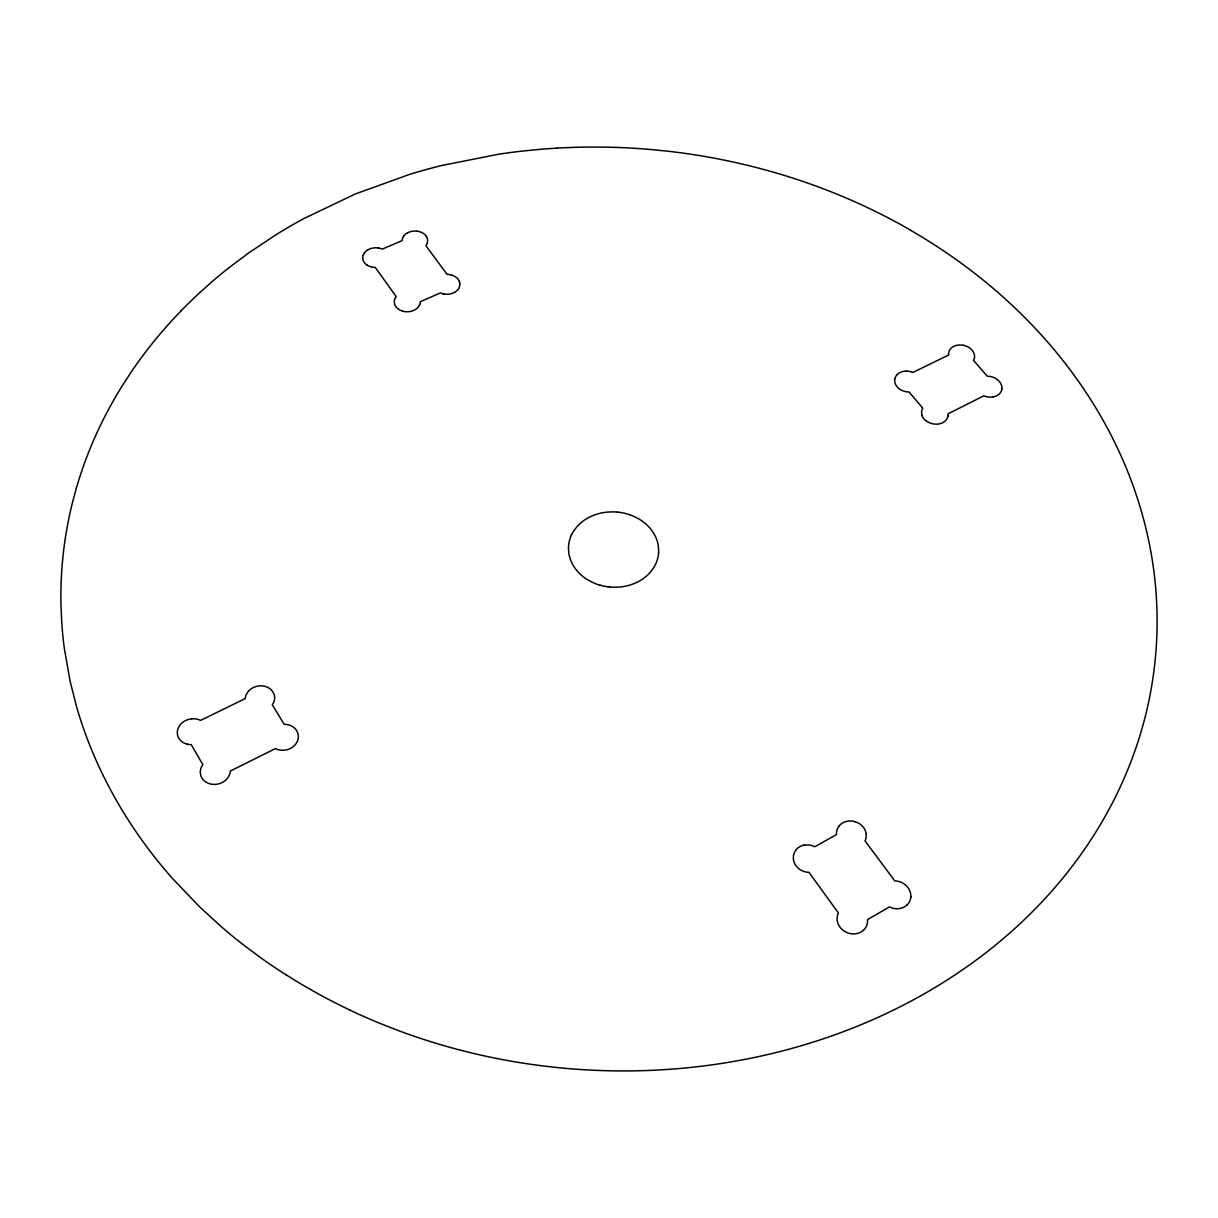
<?xml version="1.0" encoding="UTF-8"?>
<svg xmlns="http://www.w3.org/2000/svg" width="1218" height="1218" viewBox="0 0 1218 1218"><rect width="100%" height="100%" fill="white"/><g stroke="black" fill="none" stroke-linecap="round" stroke-linejoin="round"><path stroke-width="1.5" d="M910.82 896.798L910.775 894.621A12.865 11.388 23.2 0 0 910.668 893.89A16.123 14.296 23.1 0 0 910.531 893.159A13.413 11.875 23.2 0 0 910.348 892.444A13.489 11.952 23.2 0 0 910.12 891.728A13.611 12.058 23.2 0 0 909.663 890.556A13.824 12.256 23.2 0 0 909.222 889.642L908.978 889.201A14.022 12.424 23.1 0 0 908.582 888.546L908.293 888.105A17.554 15.575 23.1 0 0 907.517 887.069L907.349 886.871A18.468 16.382 23.1 0 0 906.649 886.095L906.466 885.912A16.885 14.966 23.1 0 0 905.69 885.181A13.687 12.119 23.1 0 0 904.67 884.344A13.489 11.936 23.1 0 0 904.015 883.887A16.504 14.631 23.1 0 0 903.345 883.446A13.063 11.571 23.1 0 0 902.66 883.05A15.514 13.748 23.1 0 0 901.701 882.548L900.97 882.228A16.017 14.19 23.1 0 0 900.224 881.939L899.721 881.756A18.27 16.199 23.2 0 0 899.219 881.604A15.804 14.007 23.1 0 0 898.442 881.39A15.271 13.535 23.1 0 0 897.407 881.162L897.133 881.116A15.058 13.352 23.1 0 0 895.824 880.949L895.565 880.934A15.514 13.748 23.1 0 0 894.773 880.888L865.008 840.877A16.093 14.19 19 0 0 865.389 840.039A14.753 13.002 19.1 0 0 865.785 838.943L865.846 838.715A15.027 13.246 19 0 0 866.059 837.817A17.372 15.316 18.9 0 0 866.181 837.131A18.3 16.123 18.9 0 0 866.242 836.431L866.211 834.315M658.573 553.002L658.512 553.657A44.609 37.21 4.4 0 1 658.268 555.621L658.162 556.261A47.441 39.555 4.3 0 1 657.568 558.849A47.441 39.555 4.3 0 1 656.776 561.376A45.233 37.728 4.4 0 1 655.756 563.843L655.482 564.452A46.573 38.839 4.3 0 1 653.853 567.436L650.625 571.897A44.518 37.134 4.4 0 1 649.224 573.465A41.382 34.53 4.5 0 1 647.717 574.957A44.624 37.225 4.4 0 1 642.647 579.022L640.15 580.605A44.579 37.179 4.4 0 1 634.776 583.3L631.929 584.396A44.64 37.225 4.4 0 1 625.184 586.239A41.397 34.546 4.4 0 1 622.87 586.634L622.094 586.756A44.503 37.119 4.4 0 1 619.734 587.015L614.176 587.243A46.573 38.824 4.4 0 1 610.203 587.046L609.411 586.969M1001.896 388.649L1001.881 388.831A13.154 10.17 14.1 0 1 1001.775 389.547A13.703 10.597 14.1 0 1 1001.653 390.064A15.727 12.165 14.1 0 1 1001.546 390.415L1000.891 391.891A11.084 8.572 14.2 0 1 1000.617 392.363A11.388 8.8 14.2 0 1 1000.298 392.805A14.007 10.825 14.1 0 1 999.948 393.247A11.632 8.998 14.2 0 1 999.567 393.658A11.723 9.074 14.2 0 1 998.867 394.312A11.921 9.211 14.2 0 1 998.258 394.799L998.105 394.906A15.895 12.287 14.1 0 1 997.435 395.332L997.253 395.439A15.134 11.708 14.1 0 1 996.354 395.911L995.959 396.063A12.089 9.348 14.2 0 1 995.38 396.292L994.984 396.429A11.952 9.257 14.2 0 1 993.172 396.87M947.954 415.719L947.969 415.536A13.063 10.246 13.2 0 0 948.015 414.622L948.015 414.44A13.489 10.581 13.2 0 0 947.985 413.876L983.9 395.789A14.174 10.962 14.1 0 0 984.753 396.124A12.956 10.033 14.1 0 0 985.864 396.474L986.078 396.535A13.2 10.216 14.1 0 0 986.991 396.764A14.951 11.571 14.1 0 0 987.433 396.855A14.114 10.916 14.1 0 0 988.346 396.992L990.417 397.129A11.206 8.678 14.2 0 0 991.087 397.114A11.267 8.709 14.2 0 0 991.772 397.068A11.556 8.937 14.2 0 0 992.426 396.992A11.617 8.998 14.2 0 0 993.081 396.901M427.046 243.6L426.97 243.752A15.864 12.028 -1.1 0 1 426.574 244.544L426.467 244.696A15.484 11.754 -1.1 0 1 426.178 245.168A12.134 9.211 -1.1 0 1 425.843 245.61L447.067 274.385A12.271 9.455 -0.5 0 1 447.965 274.415M571.714 534.55L572.018 533.956A46.589 38.854 4.5 0 1 573.693 531.033L576.997 526.663A44.518 37.119 4.4 0 1 578.413 525.141A41.336 34.454 4.3 0 1 579.935 523.679A44.624 37.21 4.4 0 1 585.005 519.736L587.487 518.213A44.564 37.164 4.4 0 1 592.816 515.625L595.632 514.575A44.624 37.21 4.4 0 1 602.255 512.824A41.321 34.439 4.4 0 1 604.524 512.443L605.3 512.336A44.503 37.103 4.4 0 1 607.599 512.078L613.035 511.88A46.604 38.869 4.4 0 1 616.932 512.062L617.709 512.139M458.607 288.559L458.303 289.031A22.335 17.174 -0.7 0 1 457.968 289.473M419.022 305.962L418.718 306.434A22.503 17.372 -1.7 0 1 418.368 306.89M403.432 236.551L403.737 236.094A22.107 16.793 -0.9 0 1 404.071 235.668M364.091 253.374L364.41 252.918A22.274 16.991 -1.9 0 1 364.745 252.476M454.634 292.305L453.705 292.792A17.509 13.474 -0.5 0 1 453.111 293.051L451.68 293.568A14.494 11.16 -0.5 0 1 450.827 293.812L450.614 293.858A14.098 10.855 -0.5 0 1 449.746 294.04L449.518 294.071A21.711 16.687 -0.5 0 1 448.848 294.162L448.178 294.238A13.322 10.246 -0.5 0 1 447.493 294.269A10.566 8.145 -0.5 0 1 446.823 294.284L445.925 294.254A17.235 13.261 -0.4 0 1 445.012 294.177M906.466 371.109L908.521 371.246A16.032 12.5 12.1 0 1 909.191 371.338A15.21 11.86 12.1 0 1 909.876 371.475A13.154 10.262 12.1 0 1 910.714 371.749M373.896 267.336L373.667 267.305A10.962 8.359 -2.1 0 1 372.784 267.199L372.571 267.168A13.855 10.551 -2.1 0 1 371.916 267.046A12.987 9.896 -2.1 0 1 371.277 266.894M448.407 274.446L448.635 274.461A11.008 8.465 -0.4 0 1 449.518 274.583L449.746 274.613A13.916 10.718 -0.5 0 1 450.401 274.735A13.048 10.048 -0.5 0 1 451.041 274.887M620.023 512.428L620.784 512.534A47.472 39.6 4.4 0 1 623.844 513.113A47.472 39.6 4.4 0 1 626.859 513.859A45.233 37.728 4.4 0 1 629.752 514.666M607.051 586.68L606.26 586.558A47.411 39.524 4.4 0 1 603.138 585.965A47.411 39.524 4.4 0 1 600.078 585.188M910.775 371.688L910.988 371.749A12.911 10.064 12.1 0 1 912.084 372.099A14.098 10.992 12.1 0 1 912.937 372.419L948.67 354.986A12.195 9.379 13.1 0 1 948.609 354.271L948.609 354.088A12.835 9.866 13.1 0 1 948.655 353.205L948.67 353.037A13.017 10.003 13.1 0 1 948.792 352.337A13.459 10.353 13.1 0 1 948.929 351.819A15.56 11.967 13.2 0 1 949.035 351.484L949.157 351.165A13.657 10.49 13.1 0 1 949.355 350.677L949.614 350.19A13.246 10.186 13.1 0 1 949.979 349.581A11.145 8.572 13.1 0 1 950.299 349.14A14.068 10.825 13.1 0 1 950.649 348.729A11.495 8.83 13.1 0 1 951.669 347.754A14.388 11.069 13.1 0 1 952.339 347.221L952.506 347.1A15.743 12.104 13.2 0 1 953.176 346.688L953.344 346.597A14.966 11.51 13.1 0 1 954.242 346.14L954.623 345.988A11.952 9.196 13.1 0 1 955.201 345.76L955.612 345.623A11.784 9.059 13.1 0 1 956.419 345.394A11.586 8.907 13.1 0 1 957.47 345.181A11.495 8.846 13.1 0 1 958.124 345.09A11.419 8.785 13.1 0 1 958.779 345.014A13.748 10.581 13.1 0 1 959.449 344.968A10.947 8.419 13.1 0 1 960.119 344.968L962.144 345.09A13.855 10.657 13.1 0 1 963.042 345.227A13.489 10.383 13.1 0 1 963.712 345.364M451.467 275.009L453.69 275.831A13.718 10.566 -0.5 0 1 454.619 276.303A11.647 8.968 -0.4 0 1 455.151 276.623A11.556 8.907 -0.4 0 1 455.654 276.958L456.308 277.445A14.555 11.206 -0.5 0 1 457.039 278.1L457.176 278.237A15.682 12.089 -0.5 0 1 457.709 278.8L457.831 278.937A14.829 11.419 -0.5 0 1 458.394 279.683L458.486 279.836A15.301 11.784 -0.5 0 1 458.866 280.475L458.958 280.627A13.9 10.703 -0.5 0 1 459.323 281.449M370.851 266.772L368.658 265.95A13.642 10.399 -2.1 0 1 367.729 265.478A11.601 8.83 -2.1 0 1 367.212 265.159M419.86 231.77L421.443 232.364A10.429 7.917 -1 0 1 422.007 232.638L422.555 232.927A13.124 9.957 -1.1 0 1 423.407 233.445L423.727 233.673A11.632 8.83 -1.1 0 1 424.351 234.161A11.51 8.739 -1 0 1 424.93 234.663L425.189 234.937A11.738 8.907 -1.1 0 1 425.569 235.348L425.691 235.485A14.403 10.932 -1.1 0 1 426.254 236.216L426.437 236.52M380.701 248.533L382.285 249.127L402.123 240.631L402.244 239.459A13.672 10.368 -1.1 0 1 402.366 238.956A12.896 9.79 -1.1 0 1 402.503 238.454M441.982 293.538L440.368 292.914L420.332 301.699L420.21 302.932A13.931 10.779 -1.6 0 1 420.103 303.449A13.154 10.17 -1.6 0 1 419.951 303.967M402.214 311.001L400.585 310.377A10.657 8.237 -1.6 0 1 400.022 310.088L399.458 309.798A13.368 10.338 -1.5 0 1 398.591 309.235L398.256 309.007A11.875 9.181 -1.6 0 1 397.631 308.504A11.738 9.074 -1.6 0 1 397.038 307.971L396.764 307.682A11.982 9.257 -1.6 0 1 396.383 307.256L396.261 307.103A14.677 11.343 -1.5 0 1 395.698 306.357L395.515 306.038A11.708 9.044 -1.6 0 1 395.241 305.551L395.074 305.231A11.419 8.83 -1.6 0 1 394.799 304.561A15.453 11.952 -1.5 0 1 394.632 304.043M629.797 514.788L630.513 515.047A46.604 38.869 4.4 0 1 634.06 516.478L639.404 519.279A44.518 37.119 4.4 0 1 641.292 520.482A41.336 34.439 4.5 0 1 643.089 521.776A44.624 37.21 4.4 0 1 648.022 526.054L649.955 528.155A44.564 37.164 4.4 0 1 653.29 532.647L654.675 535.022A44.624 37.21 4.4 0 1 657.065 540.625A41.351 34.469 4.5 0 1 657.629 542.543L657.796 543.182A44.503 37.103 4.4 0 1 658.192 545.131L658.649 549.729A46.589 38.854 4.3 0 1 658.573 553.002M426.711 236.977L426.863 237.297A11.19 8.496 -1 0 1 427.137 237.936A15.164 11.51 -1.1 0 1 427.32 238.423M459.841 283.657L459.841 283.84A10.566 8.13 -0.4 0 1 459.856 284.357L459.749 285.56A13.84 10.657 -0.5 0 1 459.643 286.078A13.048 10.048 -0.5 0 1 459.506 286.595M362.736 258.186L362.72 258.018A10.52 8.008 -2.2 0 1 362.72 257.5L362.873 256.313A13.779 10.49 -2.1 0 1 362.979 255.795A13.002 9.896 -2.1 0 1 363.131 255.308M599.941 585.219A45.233 37.728 4.4 0 1 596.942 584.259L596.333 583.97A46.573 38.824 4.4 0 1 592.74 582.478L587.32 579.585A44.533 37.134 4.4 0 1 585.416 578.337A41.397 34.546 4.3 0 1 583.605 577.012A44.64 37.225 4.4 0 1 578.672 572.597L576.738 570.435A44.579 37.179 4.4 0 1 573.465 565.837L572.11 563.416A44.624 37.225 4.4 0 1 569.841 557.737A41.366 34.515 4.3 0 1 569.324 555.804L569.171 555.149A44.503 37.119 4.4 0 1 568.821 553.185L568.471 548.572A46.589 38.854 4.5 0 1 568.639 545.299L568.715 544.644A44.609 37.21 4.4 0 1 569.019 542.695L569.141 542.056A47.441 39.57 4.5 0 1 569.796 539.498A47.441 39.57 4.5 0 1 570.648 536.986M570.481 536.91A45.233 37.728 4.4 0 1 571.546 534.474M609.655 586.969A44.64 37.225 4.4 0 1 607.28 586.68M617.45 512.139A44.624 37.21 4.4 0 1 619.764 512.428M974.43 358.092A13.17 10.125 13.1 0 0 974.552 357.392L974.522 357.178A12.241 9.409 13.1 0 0 974.552 356.128A12.652 9.729 13.1 0 0 974.507 355.58L974.491 355.412A13.413 10.307 13.1 0 0 974.293 354.331A15.423 11.875 13.1 0 0 974.187 353.981A13.17 10.125 13.1 0 0 968.538 347.267A13.855 10.657 13.1 0 0 967.747 346.826L967.549 346.734A13.824 10.627 13.1 0 0 966.529 346.262A14.144 10.886 13.1 0 0 965.691 345.942A12.774 9.82 13.1 0 0 964.595 345.592L964.382 345.531A13.017 10.003 13.1 0 0 963.59 345.41M974.385 358.062A13.55 10.429 13.1 0 1 974.263 358.564A15.56 11.967 13 0 1 974.156 358.899L973.502 360.361L987.28 376.225L989.32 376.347A14.007 10.84 14.1 0 1 990.234 376.484A13.642 10.551 14.1 0 1 990.904 376.621A13.2 10.216 14.1 0 1 991.574 376.788L991.802 376.849A12.911 9.972 14.1 0 1 992.898 377.199A14.296 11.053 14.1 0 1 993.751 377.534A13.977 10.81 14.1 0 1 994.786 378.006L994.999 378.113A14.007 10.84 14.1 0 1 995.776 378.554A13.307 10.292 14.1 0 1 1001.577 385.39A15.59 12.058 14.1 0 1 1001.638 385.756A13.55 10.475 14.1 0 1 1001.866 386.837L1001.881 387.019A12.774 9.881 14.1 0 1 1001.927 387.568A12.378 9.561 14.1 0 1 1001.896 388.649M925.741 420.667A13.489 10.581 13.2 0 1 921.904 415.536M947.756 415.642A13.246 10.383 13.2 0 1 947.634 416.358M947.832 416.449A15.362 12.058 13.1 0 1 947.741 416.8A16.184 12.698 13.1 0 1 947.589 417.317L947.467 417.667A13.885 10.886 13.2 0 1 947.254 418.17L946.995 418.672A13.489 10.581 13.2 0 1 946.614 419.312A11.343 8.891 13.2 0 1 946.279 419.768A11.525 9.044 13.2 0 1 945.929 420.21A11.708 9.181 13.2 0 1 945.533 420.636A11.875 9.318 13.2 0 1 944.818 421.306A14.631 11.48 13.2 0 1 944.194 421.793L944.026 421.9A16.001 12.545 13.1 0 1 943.341 422.341L943.174 422.448A15.225 11.936 13.1 0 1 942.245 422.92L941.849 423.088A12.134 9.516 13.2 0 1 941.255 423.316L940.859 423.453A11.997 9.409 13.2 0 1 940.022 423.697A11.815 9.257 13.2 0 1 938.941 423.925A11.617 9.105 13.2 0 1 938.271 424.031A11.434 8.968 13.2 0 1 937.601 424.108A11.358 8.907 13.2 0 1 936.916 424.153A11.16 8.754 13.2 0 1 936.231 424.169L934.145 424.031A14.372 11.267 13.2 0 1 933.232 423.894A13.733 10.764 13.2 0 1 932.531 423.742A13.307 10.429 13.2 0 1 931.861 423.575L931.633 423.514A13.048 10.231 13.2 0 1 930.522 423.164A14.388 11.282 13.2 0 1 929.654 422.813A14.068 11.023 13.2 0 1 927.553 421.748A13.718 10.764 13.2 0 1 927.233 421.535A13.307 10.429 13.2 0 1 926 420.636M922.178 415.505A14.068 11.038 13.2 0 1 922.041 415.14A13.17 10.323 13.2 0 1 921.935 414.775A15.697 12.317 13.2 0 1 921.843 414.409A13.642 10.703 13.2 0 1 921.645 413.298L921.63 413.1A12.865 10.094 13.2 0 1 921.6 412.552L921.6 412.369A13.17 10.323 13.2 0 1 921.645 411.486L921.676 411.273A13.246 10.383 13.2 0 1 921.798 410.557A13.794 10.825 13.2 0 1 921.935 410.024A16.245 12.743 13.3 0 1 922.056 409.674L922.742 408.167L909.1 391.998L907.045 391.861A14.22 11.084 12.1 0 1 906.131 391.724A13.596 10.597 12.1 0 1 905.446 391.587A13.154 10.262 12.1 0 1 904.776 391.42L904.548 391.359A12.911 10.064 12.1 0 1 903.451 390.993A14.235 11.099 12.1 0 1 902.599 390.674A13.916 10.84 12.1 0 1 900.513 389.608A13.581 10.581 12.1 0 1 900.209 389.41A13.261 10.338 12.1 0 1 895.763 384.736A13.352 10.399 12.1 0 1 895.23 383.487A13.931 10.855 12.1 0 1 895.108 383.137A13.033 10.155 12.1 0 1 895.002 382.772A15.545 12.104 12.2 0 1 894.91 382.406A13.505 10.52 12.1 0 1 894.728 381.31L894.712 381.127A12.743 9.927 12.1 0 1 894.743 379.574L894.773 379.331A13.154 10.262 12.1 0 1 894.925 378.676M894.91 378.615A13.657 10.642 12.1 0 1 895.047 378.098A16.078 12.53 12.2 0 1 895.154 377.763L895.854 376.286A11.038 8.602 12.1 0 1 896.159 375.814A11.221 8.754 12.1 0 1 896.798 375.007M896.844 374.946A11.48 8.952 12.1 0 1 897.24 374.535A11.678 9.105 12.1 0 1 897.955 373.88A11.875 9.257 12.1 0 1 898.58 373.408L898.914 373.18A11.997 9.348 12.1 0 1 899.432 372.875L899.6 372.769A15.073 11.754 12.2 0 1 900.528 372.312L900.909 372.145A12.043 9.379 12.1 0 1 901.503 371.932L901.899 371.794A11.906 9.287 12.1 0 1 902.736 371.551A11.754 9.15 12.1 0 1 903.802 371.338A11.571 9.013 12.1 0 1 904.456 371.231A11.404 8.876 12.1 0 1 906.314 371.125M426.239 236.277A11.51 8.739 -1 0 1 426.513 236.749M427.411 238.758A13.779 10.46 -1.1 0 1 427.518 239.246A13.657 10.368 -1.1 0 1 427.594 239.748A13.459 10.216 -1.1 0 1 427.655 240.418L427.472 242.275A20.889 15.834 -1.3 0 1 427.335 242.778A12.637 9.592 -1.1 0 1 427.168 243.265M459.323 281.449A11.19 8.617 -0.4 0 1 459.597 282.287L459.643 282.454A13.276 10.216 -0.5 0 1 459.795 283.322M459.399 286.93A14.936 11.495 -0.5 0 1 459.125 287.6L459.049 287.752A16.778 12.911 -0.5 0 1 458.805 288.24M457.724 289.777A14.753 11.358 -0.5 0 1 457.344 290.204A19.701 15.149 -0.6 0 1 456.917 290.615A21.726 16.702 -0.6 0 1 456.476 291.011L456.324 291.132A11.449 8.815 -0.4 0 1 455.852 291.513L455.684 291.635A17.783 13.672 -0.5 0 1 454.999 292.092M444.57 294.117A13.581 10.444 -0.5 0 1 443.915 294.01M443.474 293.919A13.916 10.718 -0.4 0 1 442.393 293.66M419.845 304.317A15.042 11.632 -1.6 0 1 419.555 304.987L419.479 305.155A16.9 13.063 -1.6 0 1 419.22 305.642M418.124 307.18A14.86 11.48 -1.6 0 1 417.728 307.621A19.838 15.316 -1.7 0 1 417.302 308.047A21.894 16.9 -1.7 0 1 416.845 308.443A11.541 8.922 -1.5 0 1 416.206 308.946L416.038 309.067A17.92 13.84 -1.6 0 1 415.353 309.524A16.443 12.698 -1.6 0 1 414.988 309.737L414.029 310.24A17.646 13.626 -1.6 0 1 413.435 310.514L411.989 311.032A14.601 11.282 -1.6 0 1 411.121 311.275L410.908 311.321A14.205 10.977 -1.6 0 1 410.024 311.503L409.796 311.534A21.863 16.869 -1.6 0 1 409.126 311.641L408.456 311.701A13.413 10.368 -1.6 0 1 407.771 311.747A10.657 8.237 -1.6 0 1 407.086 311.747L406.173 311.732A17.372 13.413 -1.5 0 1 405.274 311.656M404.818 311.595A13.672 10.566 -1.6 0 1 404.148 311.488M403.706 311.397A14.022 10.84 -1.5 0 1 402.64 311.123M394.541 303.708A14.053 10.855 -1.5 0 1 394.434 303.191A13.931 10.764 -1.5 0 1 394.358 302.658A13.733 10.612 -1.5 0 1 394.312 301.957L394.525 300.039A21.285 16.473 -1.4 0 1 394.662 299.521A12.88 9.957 -1.6 0 1 394.83 299.004M395.043 298.501A16.169 12.5 -1.5 0 1 395.454 297.679L395.561 297.527A15.788 12.21 -1.5 0 1 395.865 297.055A12.363 9.561 -1.6 0 1 396.2 296.598L375.235 267.397A12.226 9.318 -2.1 0 1 374.337 267.366M367.212 265.159A11.525 8.77 -2.1 0 1 366.709 264.824L366.07 264.336A14.479 11.023 -2.1 0 1 365.354 263.697L365.217 263.56A15.606 11.875 -2 0 1 364.715 263.012L364.593 262.86A14.753 11.236 -2.1 0 1 364.045 262.114L363.954 261.961A15.225 11.586 -2.1 0 1 363.603 261.337L363.512 261.185A13.84 10.536 -2.1 0 1 363.177 260.378A11.145 8.496 -2.2 0 1 362.934 259.541L362.888 259.373A13.215 10.064 -2.1 0 1 362.751 258.521M363.253 254.973A14.875 11.327 -2.1 0 1 363.543 254.318L363.634 254.151A16.717 12.728 -2 0 1 363.893 253.679M365.004 252.187A14.692 11.19 -2.1 0 1 365.4 251.761A19.64 14.981 -2 0 1 365.826 251.365A21.68 16.534 -2 0 1 366.268 250.969L366.435 250.847A11.388 8.678 -2.1 0 1 366.907 250.482L367.075 250.375A17.722 13.52 -2.1 0 1 367.775 249.918M368.141 249.72A23.553 17.981 -2 0 1 368.689 249.431L369.069 249.233A17.463 13.322 -2.1 0 1 369.663 248.99L370.272 248.746A23.553 17.981 -2.1 0 1 370.881 248.548L371.094 248.472A14.449 11.008 -2.1 0 1 371.947 248.244L372.16 248.198A14.053 10.703 -2.1 0 1 373.028 248.03L373.241 247.985A21.696 16.565 -2.1 0 1 373.911 247.909L374.581 247.833A13.261 10.094 -2.1 0 1 375.251 247.802A10.52 8.008 -2.1 0 1 375.92 247.787L376.819 247.817A17.204 13.109 -2.1 0 1 377.702 247.893M378.143 247.954A13.52 10.292 -2.1 0 1 378.798 248.061M379.224 248.137A13.87 10.566 -2.1 0 1 380.29 248.396M402.625 238.134A14.768 11.206 -1 0 1 402.899 237.48L402.975 237.327A16.58 12.591 -1 0 1 403.234 236.855M404.315 235.378A14.586 11.069 -1 0 1 404.711 234.967A19.488 14.814 -1 0 1 405.122 234.556A21.513 16.352 -0.9 0 1 405.564 234.176L405.731 234.054A11.312 8.587 -1.1 0 1 406.203 233.704L406.37 233.582A17.6 13.368 -1 0 1 407.04 233.14M407.406 232.942A23.37 17.783 -1 0 1 407.954 232.653L408.334 232.471A17.341 13.17 -1 0 1 408.913 232.212L409.507 231.983A23.386 17.783 -1 0 1 410.116 231.785L410.329 231.709A14.342 10.886 -1.1 0 1 411.166 231.496L411.379 231.435A13.946 10.581 -1.1 0 1 412.247 231.268L412.46 231.237A21.543 16.382 -1.1 0 1 413.115 231.146L413.77 231.085A13.17 9.988 -1.1 0 1 414.44 231.055A10.429 7.917 -1.1 0 1 415.11 231.039L415.993 231.07A17.067 12.972 -1.1 0 1 416.876 231.146M417.317 231.192A13.413 10.186 -1.1 0 1 417.972 231.298M418.398 231.39A13.763 10.444 -1.1 0 1 419.449 231.648M187.374 744.213A19.381 16.519 -14.1 0 0 187.876 744.32A15.179 12.941 -14.2 0 0 188.638 744.457A16.078 13.703 -14.2 0 0 189.399 744.548L191.211 744.64L202.858 764.63L201.807 766.274A16.26 14.037 -14.5 0 0 201.594 766.716A16.336 14.098 -14.5 0 0 201.107 767.812A19.579 16.915 -14.4 0 0 200.955 768.254A15.925 13.748 -14.5 0 0 200.742 768.939A19.686 17.006 -14.4 0 0 200.62 769.395A20.234 17.478 -14.4 0 0 200.452 770.309L200.331 771.238A12.408 10.703 -14.7 0 0 200.3 771.923A15.621 13.489 -14.5 0 0 200.315 772.623L200.361 773.308A25.487 22.015 -14.1 0 0 200.452 773.993L200.498 774.206A16.55 14.281 -14.5 0 0 200.696 775.105L200.757 775.318A17.006 14.677 -14.5 0 0 201.046 776.186L201.137 776.399A27.633 23.858 -14 0 0 201.412 777.038L201.731 777.647A20.539 17.722 -14.3 0 0 202.081 778.241L202.34 778.637A27.618 23.842 -14 0 0 202.751 779.185A19.138 16.519 -14.4 0 0 203.056 779.55A20.843 17.996 -14.3 0 0 203.68 780.251L203.848 780.418A13.444 11.601 -14.6 0 0 204.38 780.905L204.563 781.058A25.456 21.954 -14.1 0 0 205.126 781.499A23.081 19.899 -14.2 0 0 205.72 781.926A17.296 14.921 -14.5 0 0 206.344 782.306A12.408 10.703 -14.7 0 0 206.771 782.55A26.141 22.533 -14.1 0 0 207.425 782.9L208.111 783.204A13.307 11.48 -14.6 0 0 208.567 783.387A19.671 16.961 -14.4 0 0 209.283 783.631L209.526 783.707A17.509 15.103 -14.5 0 0 210.516 783.981A19.564 16.869 -14.4 0 0 211.018 784.087A15.316 13.215 -14.5 0 0 211.78 784.225A16.23 14.007 -14.5 0 0 212.556 784.316L214.383 784.407A12.408 10.718 -14.6 0 0 215.175 784.377L215.434 784.362A18.072 15.59 -14.5 0 0 215.951 784.316A15.575 13.444 -14.5 0 0 217.276 784.133L217.535 784.087A13.139 11.343 -14.6 0 0 218.829 783.783A16.306 14.068 -14.5 0 0 220.093 783.387L220.336 783.296A17.935 15.469 -14.5 0 0 221.311 782.9L221.554 782.793A17.387 14.997 -14.5 0 0 222.727 782.2L222.955 782.063A18.392 15.849 -14.5 0 0 223.853 781.514L224.066 781.377A17.067 14.723 -14.6 0 0 225.102 780.601L225.878 779.916A13.565 11.723 -14.5 0 0 226.426 779.383A13.672 11.799 -14.5 0 0 226.944 778.835A16.093 13.885 -14.6 0 0 227.736 777.86L229.121 775.561A16.001 13.809 -14.6 0 0 229.334 775.12A15.301 13.215 -14.6 0 0 229.593 774.465A16.336 14.083 -14.6 0 0 229.821 773.78L229.898 773.552A12.911 11.145 -14.5 0 0 230.126 772.638L230.172 772.41A18.392 15.864 -14.7 0 0 230.248 771.953A14.403 12.424 -14.5 0 0 230.339 771.04L275.451 748.568A14.174 12.241 -11.1 0 0 276.105 748.887A18.072 15.606 -10.9 0 0 276.791 749.177L277.034 749.268A18.514 15.986 -10.9 0 0 278.222 749.649L278.465 749.725A16.047 13.855 -11 0 0 278.952 749.846A14.753 12.743 -11 0 0 279.714 749.999A24.33 20.98 -10.8 0 0 280.46 750.121L283.307 750.258A15.727 13.581 -11 0 0 284.342 750.181A15.956 13.779 -11 0 0 285.119 750.09A16.093 13.9 -11 0 0 285.895 749.953A14.494 12.53 -11 0 0 286.413 749.846A17.707 15.286 -11 0 0 287.159 749.664A13.078 11.312 -11.1 0 0 288.164 749.359L288.651 749.192A13.413 11.601 -11 0 0 289.382 748.903L289.854 748.689A16.824 14.525 -11 0 0 290.995 748.111L291.224 747.974A13.733 11.86 -11 0 0 291.878 747.578L292.305 747.304A13.444 11.632 -11 0 0 293.112 746.695A13.596 11.754 -11 0 0 293.873 746.055L294.238 745.705A15.316 13.231 -11 0 0 295.091 744.822L295.563 744.259A12.195 10.551 -11 0 0 296.004 743.665L296.994 742.036A16.001 13.824 -11.1 0 0 297.192 741.61A16.062 13.885 -11.1 0 0 297.649 740.529A19.275 16.641 -11.2 0 0 297.786 740.087A15.667 13.535 -11.1 0 0 297.984 739.417A19.381 16.732 -11.2 0 0 298.09 738.976A19.93 17.204 -11.2 0 0 298.243 738.062L298.319 737.164A12.195 10.536 -10.9 0 0 298.334 736.494A15.377 13.276 -11.1 0 0 298.303 735.809L298.243 735.139A25.136 21.711 -11.5 0 0 298.136 734.469L298.09 734.256A16.291 14.068 -11.1 0 0 297.862 733.388L297.801 733.175A16.747 14.464 -11.1 0 0 297.497 732.322L296.781 730.907A20.249 17.494 -11.3 0 0 296.431 730.328L295.746 729.399A18.864 16.306 -11.2 0 0 295.441 729.049A20.569 17.783 -11.3 0 0 294.802 728.364L294.634 728.212A13.215 11.404 -11 0 0 294.101 727.74L293.919 727.588A25.167 21.772 -11.5 0 0 293.355 727.161A22.792 19.716 -11.4 0 0 292.762 726.75A17.037 14.723 -11.1 0 0 292.153 726.37A12.195 10.52 -10.9 0 0 291.726 726.126A25.867 22.381 -11.5 0 0 291.072 725.806L290.386 725.502A13.078 11.297 -11 0 0 289.93 725.334A19.397 16.763 -11.2 0 0 289.229 725.091L288.986 725.014A17.25 14.921 -11.1 0 0 288.011 724.756A19.29 16.687 -11.2 0 0 287.524 724.649A15.073 13.017 -11 0 0 286.763 724.512A15.971 13.809 -11.1 0 0 286.002 724.421L284.205 724.345L272.299 704.796L273.289 703.197A15.849 13.535 -11.1 0 0 273.502 702.786A15.925 13.596 -11.1 0 0 273.943 701.72A19.107 16.291 -11.2 0 0 274.096 701.294A15.529 13.261 -11.1 0 0 274.294 700.639A19.199 16.382 -11.2 0 0 274.4 700.198A19.747 16.854 -11.2 0 0 274.552 699.315L274.644 698.432A12.089 10.323 -10.9 0 0 274.659 697.762A15.24 13.002 -11 0 0 274.644 697.107L274.568 696.452A24.923 21.254 -11.4 0 0 274.476 695.798L274.431 695.585A16.139 13.779 -11.1 0 0 274.217 694.732L274.141 694.519A16.595 14.159 -11.1 0 0 273.852 693.697L272.132 690.819A18.696 15.971 -11.2 0 0 271.842 690.484A20.386 17.402 -11.3 0 0 271.203 689.814L271.035 689.662A13.093 11.175 -11 0 0 270.518 689.19A24.954 21.315 -11.4 0 0 269.787 688.627A22.594 19.305 -11.3 0 0 269.208 688.216A16.885 14.418 -11.1 0 0 268.584 687.85A12.073 10.307 -10.9 0 0 268.173 687.622A25.639 21.909 -11.4 0 0 267.518 687.302L266.864 687.013A12.956 11.053 -11 0 0 266.407 686.83A19.229 16.413 -11.2 0 0 265.707 686.587L265.463 686.51A17.098 14.601 -11.1 0 0 264.504 686.267A19.123 16.336 -11.2 0 0 264.017 686.16A14.936 12.743 -11 0 0 263.271 686.038A15.834 13.52 -11.1 0 0 262.525 685.932L260.743 685.856A12.073 10.307 -11 0 0 259.982 685.871L259.723 685.886A17.646 15.073 -11.1 0 0 259.206 685.932A15.179 12.956 -11 0 0 257.942 686.099L257.683 686.145A12.804 10.916 -11 0 0 256.435 686.434A15.91 13.581 -11 0 0 255.201 686.8L254.958 686.891A17.509 14.951 -11 0 0 254.014 687.256L253.786 687.363A16.961 14.479 -11 0 0 252.644 687.926L252.415 688.048A17.95 15.332 -11 0 0 251.563 688.581L251.35 688.718A16.656 14.22 -11 0 0 250.345 689.449L249.599 690.088A13.231 11.282 -11 0 0 249.066 690.591A13.322 11.373 -11.1 0 0 248.563 691.124A15.682 13.398 -11 0 0 247.802 692.037L246.447 694.245A15.606 13.322 -11 0 0 246.249 694.656A14.921 12.743 -11 0 0 245.99 695.295A15.925 13.596 -11 0 0 245.762 695.95L245.701 696.163A12.606 10.749 -11.1 0 0 245.488 697.031L245.442 697.259A17.92 15.301 -10.9 0 0 245.366 697.701A14.037 11.982 -11.1 0 0 245.275 698.584L200.544 720.417A14.266 12.165 -14.2 0 0 199.889 720.097A18.24 15.545 -14.4 0 0 199.204 719.823L198.976 719.731A18.681 15.925 -14.4 0 0 197.803 719.351L197.56 719.275A16.169 13.794 -14.3 0 0 197.072 719.153A14.86 12.667 -14.2 0 0 196.326 719.001A24.634 21.026 -14.5 0 0 195.58 718.879L192.748 718.757A15.849 13.505 -14.3 0 0 191.728 718.818M187.389 744.213A17.357 14.799 -14.2 0 1 186.4 743.954L186.171 743.878A19.488 16.61 -14.1 0 1 185.456 743.635A13.185 11.236 -14.3 0 1 184.999 743.452L184.329 743.163A25.913 22.061 -13.8 0 1 183.674 742.828A12.302 10.49 -14.3 0 1 183.248 742.584A17.143 14.616 -14.2 0 1 182.639 742.204A22.868 19.488 -13.9 0 1 182.061 741.792A25.228 21.498 -13.8 0 1 181.497 741.351L181.315 741.199A13.322 11.358 -14.3 0 1 180.812 740.727L180.645 740.559A20.66 17.615 -14 0 1 180.005 739.889A18.97 16.169 -14.1 0 1 179.716 739.524A27.375 23.34 -13.7 0 1 179.32 738.976L179.061 738.595A20.356 17.357 -14 0 1 178.711 738.017L178.407 737.408A27.39 23.355 -13.7 0 1 178.132 736.799L178.056 736.586A16.854 14.372 -14.2 0 1 177.767 735.733L177.706 735.52A16.397 13.977 -14.2 0 1 177.508 734.652L177.478 734.424A25.258 21.543 -13.9 0 1 177.386 733.754L177.341 733.084A15.484 13.2 -14.2 0 1 177.341 732.414A12.287 10.475 -14.3 0 1 177.386 731.729L177.493 730.83A20.067 17.113 -14.1 0 1 177.676 729.932A19.503 16.641 -14.1 0 1 177.798 729.475A15.788 13.459 -14.2 0 1 178.011 728.821A19.412 16.55 -14.1 0 1 178.163 728.379A16.184 13.794 -14.2 0 1 178.894 726.811L179.914 725.258A12.287 10.46 -14.3 0 1 180.371 724.68L180.843 724.116A15.438 13.154 -14.2 0 1 181.726 723.233L182.106 722.898A13.687 11.662 -14.2 0 1 182.883 722.259A13.55 11.541 -14.2 0 1 183.72 721.665L184.146 721.376A13.824 11.784 -14.2 0 1 184.816 720.995L185.045 720.858A16.945 14.464 -14.2 0 1 186.202 720.28L186.674 720.082A13.505 11.51 -14.2 0 1 187.405 719.792L187.892 719.625A13.17 11.221 -14.2 0 1 188.897 719.32A17.859 15.225 -14.3 0 1 189.658 719.138A14.601 12.454 -14.2 0 1 190.175 719.031A16.215 13.824 -14.3 0 1 191.774 718.803M866.196 834.223A12.819 11.297 19.1 0 0 865.998 832.914A13.033 11.48 19.1 0 0 865.831 832.214A13.231 11.647 19.1 0 0 865.617 831.513A13.428 11.83 19.1 0 0 865.176 830.387A13.611 11.982 19.1 0 0 864.75 829.488L864.521 829.062A13.748 12.119 19.1 0 0 864.125 828.423L863.851 828.012A17.219 15.179 19 0 0 863.09 827.007L862.938 826.809A13.703 12.073 19.1 0 0 862.42 826.246L862.07 825.865A13.55 11.952 19.1 0 0 861.324 825.165A13.337 11.754 19.1 0 0 860.319 824.358A13.124 11.556 19 0 0 859.68 823.901A12.819 11.297 19 0 0 858.355 823.094A12.606 11.099 19 0 0 857.655 822.729L855.478 821.845A18.377 16.215 19.1 0 0 854.975 821.678M910.881 896.555A16.215 14.372 23.1 0 1 910.79 897.514M910.729 897.742A15.834 14.037 23.1 0 1 910.607 898.458A15.332 13.581 23.1 0 1 910.455 899.158L910.394 899.386A14.981 13.276 23.1 0 1 910.013 900.513A16.595 14.707 23.1 0 1 909.633 901.396A16.215 14.372 23.1 0 1 909.054 902.431L908.933 902.629A16.26 14.403 23.1 0 1 908.384 903.421A15.453 13.687 23.1 0 1 906.923 905.035M906.923 905.035A15.484 13.718 23.1 0 1 899.021 908.628A18.087 16.017 23 0 1 898.519 908.658A15.727 13.931 23.1 0 1 896.935 908.735L896.676 908.719A14.844 13.154 23.1 0 1 895.885 908.689A14.372 12.728 23.2 0 1 894.286 908.491L894.027 908.461A15.271 13.535 23.1 0 1 892.977 908.232A15.91 14.098 23.1 0 1 892.2 908.019A18.24 16.154 23 0 1 891.683 907.852L889.445 906.923L867.52 919.59L867.551 921.798A16.336 14.662 22.3 0 1 867.444 922.772A15.91 14.281 22.3 0 1 867.323 923.488A15.408 13.824 22.4 0 1 867.049 924.127L867.079 924.432A15.058 13.505 22.4 0 1 866.683 925.573A16.671 14.966 22.3 0 1 866.303 926.456A16.291 14.616 22.3 0 1 865.709 927.522L865.572 927.72A16.336 14.662 22.3 0 1 865.008 928.527A15.529 13.931 22.4 0 1 863.516 930.156M863.516 930.156A15.56 13.961 22.4 0 1 855.508 933.81A18.179 16.306 22.2 0 1 855.006 933.841A15.804 14.174 22.3 0 1 853.422 933.917L853.148 933.901A14.905 13.383 22.4 0 1 852.356 933.871A14.433 12.956 22.4 0 1 850.743 933.673L850.484 933.627A15.347 13.763 22.4 0 1 849.433 933.399A15.986 14.342 22.3 0 1 848.641 933.186A18.331 16.443 22.3 0 1 848.139 933.018L845.886 932.09A12.926 11.601 22.4 0 1 845.17 931.709A13.276 11.921 22.4 0 1 844.47 931.283A16.336 14.646 22.3 0 1 843.8 930.841A13.565 12.18 22.4 0 1 843.145 930.369A13.672 12.271 22.4 0 1 842.125 929.501A13.9 12.484 22.4 0 1 841.349 928.771L841.166 928.573A18.544 16.626 22.4 0 1 840.481 927.781L840.313 927.583A17.661 15.849 22.4 0 1 839.537 926.517L839.263 926.076A14.098 12.652 22.3 0 1 838.867 925.406L838.623 924.949A13.946 12.515 22.3 0 1 838.197 924.02A13.763 12.347 22.3 0 1 837.756 922.833A13.55 12.165 22.3 0 1 837.542 922.102A13.474 12.089 22.3 0 1 837.375 921.371A13.139 11.784 22.3 0 1 837.253 920.641A13.078 11.738 22.3 0 1 837.162 919.894L837.147 917.687A16.473 14.768 22.4 0 1 837.253 916.728A17.463 15.667 22.5 0 1 837.345 916.24A15.408 13.824 22.4 0 1 837.573 915.297L837.634 915.068A15.118 13.565 22.3 0 1 838.045 913.926A16.504 14.799 22.4 0 1 838.441 913.043L808.965 872.332A15.301 13.642 17.9 0 1 808.173 872.301L807.915 872.286A14.844 13.231 17.9 0 1 806.605 872.118L806.331 872.073A15.042 13.413 17.9 0 1 805.296 871.844A17.448 15.545 17.8 0 1 804.793 871.707A18.377 16.382 17.8 0 1 804.032 871.479L803.53 871.296A15.773 14.068 17.9 0 1 802.784 871.007L802.053 870.672A15.316 13.657 17.9 0 1 801.124 870.2A12.88 11.495 17.9 0 1 800.439 869.789A13.093 11.678 17.9 0 1 799.784 869.363A13.291 11.86 17.9 0 1 799.145 868.891A13.489 12.043 17.9 0 1 798.14 868.069A16.626 14.829 17.9 0 1 797.394 867.353L797.211 867.155A18.179 16.199 17.9 0 1 796.542 866.394L796.374 866.196A17.296 15.408 17.9 0 1 795.628 865.161L795.354 864.734A13.779 12.287 17.8 0 1 794.973 864.08L794.745 863.638A13.626 12.15 17.8 0 1 794.334 862.74A13.413 11.967 17.8 0 1 793.908 861.583A13.185 11.769 17.8 0 1 793.71 860.882A12.972 11.571 17.8 0 1 793.557 860.167A12.896 11.495 17.8 0 1 793.436 859.451A12.667 11.297 17.8 0 1 793.36 858.736L793.36 856.604A16.336 14.57 17.9 0 1 793.497 855.66A15.606 13.916 17.9 0 1 793.634 854.975A15.103 13.474 17.9 0 1 793.816 854.29L793.877 854.062A14.829 13.215 17.9 0 1 794.288 852.95A16.352 14.586 17.9 0 1 794.699 852.098A15.986 14.251 17.9 0 1 795.293 851.077L795.43 850.88A16.032 14.281 17.9 0 1 795.993 850.118A15.59 13.9 17.9 0 1 796.298 849.753M796.207 849.585A15.301 13.642 17.9 0 1 804.306 845.018M804.352 845.246A15.986 14.251 17.9 0 1 804.854 845.17A14.966 13.337 17.9 0 1 805.372 845.094A17.844 15.925 18 0 1 805.89 845.033A15.499 13.824 17.9 0 1 807.443 844.972L807.701 844.972A14.616 13.033 17.9 0 1 808.493 845.018L808.752 845.033A14.844 13.231 17.9 0 1 810.046 845.201L810.305 845.246A15.042 13.413 17.9 0 1 811.34 845.459A15.682 13.977 17.9 0 1 812.101 845.673A18.468 16.489 17.9 0 1 812.604 845.84L814.796 846.738L836.522 834.558L836.507 832.457A16.245 14.327 19.1 0 1 836.629 831.529A15.529 13.687 19.1 0 1 836.751 830.843A15.027 13.246 19 0 1 836.933 830.174L836.994 829.945A14.753 13.002 19 0 1 837.39 828.849A16.276 14.342 19.1 0 1 837.771 828.012A15.895 14.007 19.1 0 1 839.08 825.987A15.529 13.687 19.1 0 1 839.415 825.515M839.354 825.697A15.134 13.337 19 0 1 847.302 821.236A15.91 14.022 19.1 0 1 847.789 821.176A14.89 13.124 19 0 1 848.291 821.099A17.768 15.667 19.1 0 1 848.794 821.054A15.423 13.596 19.1 0 1 850.347 820.993L850.606 820.993A14.54 12.819 19 0 1 851.382 821.039L851.641 821.054A14.768 13.017 19 0 1 852.935 821.221L853.194 821.267A14.89 13.124 19 0 1 854.122 821.465M854.336 821.48A15.423 13.596 19.1 0 1 855.082 821.693M349.81 1009.996A548.481 461.302 4.4 0 1 286.154 974.842M910.485 230.232A548.481 461.302 4.4 0 1 1130.776 479.466A548.709 461.485 4.4 0 1 1155.654 587.685A544.294 457.709 4.6 0 1 1156.704 603.686A549.135 461.835 4.4 0 1 1143.063 724.877A544.446 457.983 4.6 0 1 1138.267 740.894A548.724 461.485 4.4 0 1 1079.605 856.284A548.481 461.302 4.4 0 1 729.354 1062.187A548.694 461.455 4.4 0 1 577.956 1069.328A544.827 458.623 4.4 0 1 556.215 1067.44A549.105 461.759 4.4 0 1 428.903 1041.101A552.637 464.363 4.4 0 1 398.499 1030.641L378.676 1022.861A550.719 462.962 4.4 0 1 349.688 1010.011M910.531 230.141A548.739 461.531 4.4 0 0 796.953 179.442A543.746 456.811 4.5 0 0 781.012 174.418A549.196 461.957 4.4 0 0 691.124 154.275A553.261 465.824 4.4 0 0 666.139 151.017L649.422 149.388A551.328 463.997 4.4 0 0 624.271 147.743A548.389 461.196 4.4 0 0 557.128 148.139M181.056 310.879A548.389 461.196 4.4 0 0 144.653 353.266A551.13 463.647 4.5 0 0 130.752 372.678L122.105 386.03A553.398 465.626 4.6 0 0 110.077 406.614A547.674 460.587 4.4 0 0 83.996 464.56A553.276 465.428 4.6 0 0 76.597 487.322L72.425 502.76A551.008 463.449 4.5 0 0 67.325 526.267A548.42 461.257 4.4 0 0 60.93 590.715A553.581 465.55 4.6 0 0 61.037 607.127L61.829 623.601A543.365 457.07 4.2 0 0 64.341 648.433L70.187 681.593L76.49 706.425A546.258 459.506 4.3 0 0 87.452 739.296C102.479 778.789 123.46 815.938 148.9 849.631A546.349 459.643 4.3 0 0 172.895 878.939L199.615 906.862L221.356 926.761A543.746 457.709 4.3 0 0 244.513 945.701L260.698 957.729A553.109 464.774 4.5 0 0 286.032 974.842M557.159 148.139A554.357 466.859 4.4 0 0 540.427 149.312L523.755 150.941A542.497 455.623 4.3 0 0 498.878 154.168L441.632 165.526A545.831 458.79 4.4 0 0 409.613 174.387L355.214 194.012L303.419 218.798A545.892 458.897 4.3 0 0 275.222 235.226L248.228 253.268L228.817 267.838A542.771 456.065 4.2 0 0 210.196 283.276L198.245 294.04A554.038 466.311 4.6 0 0 181.056 310.879"/></g></svg>
